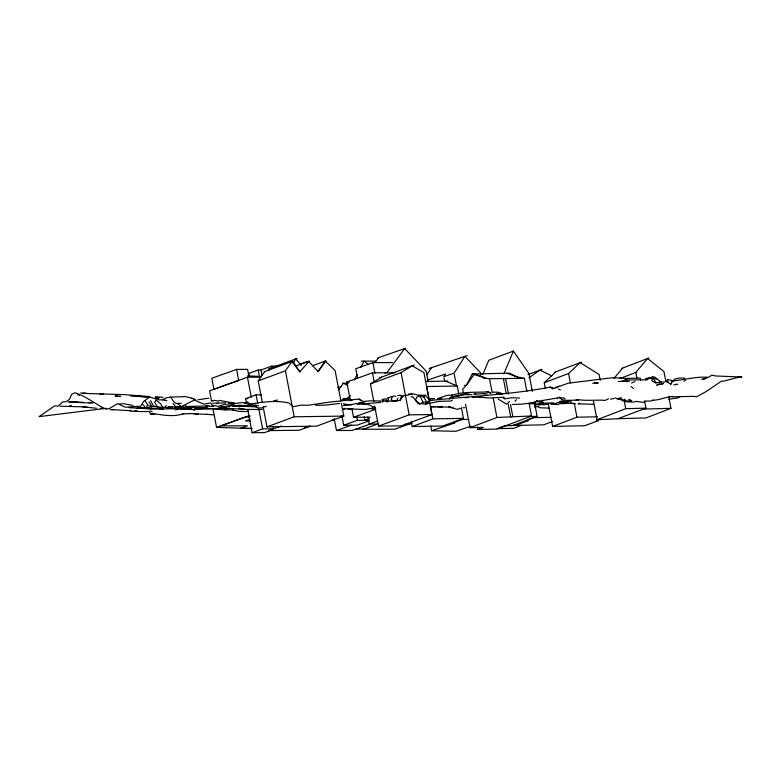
<?xml version="1.0" encoding="UTF-8"?>
<svg xmlns="http://www.w3.org/2000/svg" width="781" height="781" viewBox="0 0 781 781"><rect width="100%" height="100%" fill="white"/><g stroke="black" fill="none" stroke-linecap="round" stroke-linejoin="round"><path stroke-width="1.17" d="M388.879 397.578L387.727 401.825L385.921 401.61L387.21 398.066L394.054 395.977L395.879 396.338M392.423 396.66L391.076 399.892L394.854 401.249L400.145 400.253L401.336 396.192L413.852 393.995L417.786 395.127L425.255 395.245L429.989 400.546C470.074 396.133 510.735 394.815 550.283 387.103L554.237 388.342L568.158 383.207L611.796 377.809L623.004 378.004L629.359 381.509M670.83 384.223L672.304 381.655L673.935 380.982L667.97 379.537L666.593 381.528L670.83 384.223L671.943 380.825C684.351 380.113 696.037 376.227 708.504 377.33L711.813 375.163L715.689 375.973L741.95 377.018L740.144 376.774L723.401 381.255L721.605 381.069L706.024 391.662L696.447 396.797L694.514 396.445M482.834 374.48L488.799 360.266L513.39 351.069L528.981 373.601L532.378 391.427M503.774 374.031L513.39 351.069M449.407 399.179L450.325 397.129L457.51 395.762L453.956 396.641M429.462 401.454L430.399 399.481L428.623 399.423M397.988 398.134L396.563 400.936L392.892 401.249L370.467 400.799L363.155 401.502L358.977 399.071L329.758 402.069L308.036 405.261L300.568 405.183L293.422 406.745L288.99 403.016C276.728 400.253 264.046 401.746 251.921 403.836C244.873 402.488 236.77 401.551 230.59 405.915L224.996 404.304L218.338 406.276L214.687 405.612L213.018 406.071L210.665 402.957L203.851 404.119L194.274 400.087L181.426 406.53L177.346 403.552L175.51 403.191L173.382 401.268L170.824 397.07L165.738 398.066L162.555 399.823L159.041 399.892L149.698 397.021L143.519 401.532L140.873 406.13L125.243 407.223L117.531 403.679L109.633 408.404L106.265 409.185C95.438 404.451 86.3 396.201 74.976 392.765L71.745 394.298L69.216 399.462L67.683 400.663L66.121 401.698L62.636 401.903L58.165 406.11L54.602 405.876L39.05 416.624L106.343 408.317M354.398 379.956L357.073 374.724M360.822 367.412L363.497 362.179M526.843 391.301L524.373 378.365L518.115 377.379L509.212 373.181L472.28 373.972L466.364 385.355L462.664 389.202L463.338 392.697M268.644 370.526L269.875 368.417L297.083 358.44M293.256 363.106L295.687 358.957L301.232 365.44M325.911 360.812L318.043 371.58L308.602 361.291L296.136 365.908M426.846 374.802L431.415 367.714M464.91 356.361L454.073 373.181L443.774 376.667L445.473 374.031L427.793 380.025M382.319 402.244L383.852 399.96M318.043 371.58L325.218 361.066L335.098 370.497L340.897 400.897M262.26 402.088L258.208 380.874L264.788 371.59L292.69 361.261L299.777 371.834L300.47 371.58M258.208 380.874L285.426 370.809L291.996 361.525L299.777 371.834L309.296 361.037M338.671 389.836L343.425 383.237L347.76 385.414M400.145 400.253L403.103 396.211M375.075 362.423L378.58 357.659M429.989 400.546L426.758 402.069L423.839 397.031L425.255 395.245M614.032 378.307L622.652 368.105M619.968 378.521L635.832 372.41L647.586 358.489L663.967 371.6L665.773 381.079M509.563 401.473L506.547 404.109L498.141 399.062M515.011 401.268L516.475 399.696M166.226 405.603L164.762 407.135L163.083 407.555L153.623 406.237L151.973 406.823L147.97 405.368L145.129 400.741M545.382 388.587L544.259 382.68L555.808 371.854L581.503 362.15M544.259 382.68L568.597 373.484L580.156 362.657L599.115 374.48L600.228 380.327M244.853 403.679L246.347 402.293L248.094 402.254L246.2 402.615M195.553 406.403L194.049 407.75L191.97 406.608M667.97 379.537L664.758 382.192L660.999 381.997L655.894 382.934L651.764 380.796L652.799 376.979L654.546 376.95L660.999 381.997M342.176 399.667L343.738 398.642L347.389 398.242L350.63 395.723M528.952 377.76L539.925 370.126L551.796 375.866M146.418 406.432L147.97 405.368M344.255 408.453L342.693 409.488L345.28 408.443M452.443 400.067L450.871 401.073L439.742 401.268L425.586 404.07L421.808 403.806M373.806 401.502L370.448 383.901L381.606 377.106M370.448 383.901L401.102 372.615L412.251 365.811L423.966 372.674L429.218 400.204M683.814 381.304L685.396 380.396M411.109 397.002L412.827 396.797L418.04 403.523L419.885 403.982L423.087 402.303L426.758 402.069M579.727 403.055L578.125 403.875L593.296 404.285M423.839 397.031L419.856 395.694L416.644 397.285L415.443 400.243L419.885 403.982M183.799 413.52C173.919 417.318 162.897 415.014 152.793 413.559L150.958 414.242L148.927 411.323M608.614 398.7L605.207 400.389C596.098 399.696 586.765 401.063 577.764 399.589M425.586 404.07L428.994 402.44M680.544 396.445L678.933 397.217A45.776 19.271 83.8 0 1 673.886 398.447L668.77 399.325M534.233 402.313L537.65 400.721L532.564 402.811M180.577 408.941L175.169 409.879M659.506 384.047L656.714 385.072L663.665 383.569M627.104 379.986L645.682 379.781L651.012 377.916M452.111 395.147C463.807 391.408 476.732 392.599 488.916 391.847M631.604 382.983L635.06 381.587M707.059 377.897L701.875 379.468L705.263 378.785M621.334 368.612L648.904 357.981M593.501 401.229L597.026 419.739L625.718 408.678L645.946 408.131L644.628 401.19M668.712 396.484L670.977 408.326L646.043 417.942L617.898 418.704L645.946 408.131M618.581 418.684L597.026 419.739M554.461 372.361L555.808 371.854M465.554 404.353L470.006 427.666L496.931 417.474L531.549 415.98L529.079 403.055M477.328 427.139L477.777 429.491L483.361 427.383L470.006 427.666M531.549 415.98L496.95 429.081L477.777 429.491M548.311 403.953L552.597 426.416L576.934 417.22L597.485 416.8M600.696 419.036L596.401 420.666L598.275 420.627L584.696 425.752L552.597 426.416M527.976 374.626L541.946 369.364M505.795 425.372L497.146 428.632L513.537 428.31L521.581 425.274M527.546 419.797L533.169 417.669L550.956 417.318M552.753 421.408L543.683 424.835L512.531 425.46M505.336 425.713L512.541 425.586L537.143 416.39L534.643 403.318M411.284 421.769L412.202 426.533L432.801 418.86L463.426 418.362L461.376 407.584M463.426 418.362L442.827 426.035L412.202 426.533M264.095 371.844L264.788 371.59M312.751 365.674L325.218 361.066M379.527 377.867L414.33 365.039M263.158 406.803L266.985 426.846L294.193 416.781L343.796 416.097L341.336 403.23M343.796 416.097L316.578 426.162L266.985 426.846M374.695 406.198L378.502 426.143L409.156 414.848L431.961 414.565L429.677 402.596M431.961 414.565L401.307 425.86L378.502 426.143M268.488 368.925L269.875 368.417M310.438 426.143L299.133 430.282L268.674 430.604L281.394 425.977M246.513 403.347L245.624 398.652L256.119 394.835L261.645 394.786M247.86 410.396L252.117 432.703L262.611 428.886L273.662 428.789L273.213 426.446M270.06 430.595L264.534 432.606L252.117 432.703M557.409 398.017L535.854 401.571M624.644 399.14L626.294 400.926L630.082 401.249L631.731 400.653L629.574 399.667M260.678 377.194L247.47 377.223L209.581 390.832L211.378 400.272M212.949 408.522L216.552 427.383L249.852 415.424M236.584 369.393L211.797 378.268L213.906 389.309L238.683 380.425L236.584 369.393L247.587 369.364L248.846 375.993M276.435 366.104L271.808 366.113L260.932 370.009L258.179 370.009L248.885 373.347L249.305 375.554M392.374 362.569L372.888 362.599L355.765 368.72L357.561 378.111M350.396 400.79L346.803 382.007L372.498 372.82L395.235 372.791M337.851 387.659L341.258 386.439M249.959 419.358L245.498 420.959L250.281 420.949M351.958 409.01L353.529 417.23L375.866 409.244M341.873 415.648L343.699 425.225L357.356 420.334L369.55 420.315M334.19 418.548L336.465 430.507L351.274 425.206M369.462 418.694L364.922 420.324L364.249 416.751M369.569 420.715L357.054 425.196L343.699 425.225M370.653 423.858L352.153 430.477L336.465 430.507M378.024 423.898L363.077 429.257L394.825 429.199L411.802 423.117M344.441 408.766L365.362 409.498L374.236 407.77M538.089 404.421L534.751 405.349M300.597 364.005L306.474 361.945M377.848 357.913L405.388 348.297M384.896 373.123L387.161 372.332L404.656 348.551L426.201 371.18L428.242 381.889M303.946 428.134L309.471 426.201M367.851 416.927L369.208 424.024L377.145 421.252M411.919 423.136L408.522 424.327L404.948 424.298M262.826 407.428L266.321 406.227M555.994 387.259L559.489 386.058M429.15 368.476L467.165 355.599M430.682 425.996L431.6 430.761L454.796 422.902L452.589 422.863L462.889 419.368L468.922 419.495M470.972 426.192L455.958 431.278L431.6 430.761M653.453 400.165L650.827 401.053L645.135 401.034L643.427 402.352L635.793 401.366L634.162 402.078L628.451 401.912L624.634 401.414L618.513 398.622M166.861 407.877L172.162 406.911L168.628 406.823M554.237 388.342L552.577 388.821L550.283 387.103M193.991 409.888L197.525 408.893L193.991 409.888L188.182 408.746M460.995 395.596L462.664 395.137L457.354 395.996L459.169 395.801M356.878 403.328C352.553 404.695 347.76 405.28 343.406 403.689M620.007 398.847L618.142 399.316L615.057 397.822M460.409 408.502L456.856 409.351L448.87 406.53L450.774 407.282L437.311 406.637M674.023 379.302L679.255 378.014L684.761 378.111M256.207 406.452L233.441 406.335M479.915 397.217L489.472 397.968L502.486 397.344L504.721 398.788L511.975 397.773L519.677 398.066M548.76 403.953C544.455 405.495 540.11 403.289 535.649 404.031M191.111 408.287L187.528 409.049L189.256 408.853M439.83 398.544L441.529 398.193L437.916 398.788M610.469 399.198L614.051 398.456M382.016 399.579L385.599 398.857M534.155 402.615L521.659 404.177L512.307 404.47M363.966 402.527L356.751 403.718M437.565 398.632L446.693 395.498L452.785 394.913M530.572 403.328L535.922 402.664M346.823 404.929L343.22 405.564L344.938 405.339M562.545 402.371L568.07 401.541L565.317 401.785M673.73 384.896L677.342 384.281L675.604 384.389M273.858 400.692L277.46 400.077M560.973 402.293L563.374 401.883M362.228 402.664L358.782 403.035M645.653 378.551L652.799 376.979L655.894 382.934M550.976 404.197L556.355 403.64M575.87 400.087L578.282 399.716M372.596 408.356L370.877 408.6L374.743 409.322M559.196 402.235L561.617 401.883M571.467 400.936L567.846 401.444L569.564 401.229M208.8 398.164L197.935 399.755M339.647 403.474L325.072 405.134L315.69 405.319M534.536 407.067L538.168 406.569M483.175 393.692L473.852 394.171L475.795 394.073M343.689 408.648L345.505 408.414M352.075 404.773L346.647 405.085M85.949 406.54L83.216 406.881L96.61 408.258M262.152 409.566L243.897 409.332L219.725 407.877L226.178 407.545M559.977 401.346L563.618 400.956M555.584 403.426L551.054 403.552L556.931 404.568L560.494 403.699L571.585 403.289M182.861 413.989L190.222 413.539M408.385 394.093L412.046 393.741M492.704 392.189L498.395 392.208M671.953 396.826L694.397 396.338M481.682 397.246L472.28 397.295M210.04 408.863L195.66 409.42M541.887 404.831L547.296 404.412M209.62 406.364L205.764 405.661L209.62 406.364L213.291 406.052M191.491 409.215L180.567 409.439M195.201 409.166L198.872 408.873M83.489 402.283L79.818 402.557L91.065 402.967M119.552 403.992L123.222 403.709L132.955 405.378M225.748 402.908L212.676 403.201M207.59 405.983L187.098 406.462M658.344 384.408L662.015 384.135M541.34 402.332L543.283 402.195L537.738 401.873M258.589 405.788L249.266 405.193L253.015 405.319L232.523 405.759M378.853 402.498L380.591 402.391L357.493 404.421M219.725 407.877L221.667 407.741L217.987 407.955M622.057 381.187L625.727 380.933M397.695 395.557L401.375 395.313M248.797 411.255C243.311 411.636 237.688 411.812 232.601 409.781M569.261 400.682L567.318 400.809L570.999 400.604M163.229 409.059L150.313 409.098L139.672 408.072M160.71 408.268L153.271 408.307M244.228 408.922L238.625 408.278L240.45 408.658M538.421 405.075L540.159 404.958M140.004 407.565L149.435 407.702M179.532 408.287L190.32 407.887M110.101 409.81L113.792 409.595M348.082 409.029L352.797 408.834M592.662 383.217L598.295 382.944L594.546 382.836M569.017 403.338L572.707 403.133M86.427 393.194L82.737 393.39L124.54 394.62L149.62 396.563M75.825 402.205L81.566 402.479L70.095 401.942L77.592 402.215L73.863 402.186M342.947 399.14L350.435 399.355L351.958 400.497M366.348 403.67L362.667 403.875L364.61 403.767M532.554 403.465L528.874 403.66L533.608 403.621M645.682 379.781L647.625 379.683M207.443 414.428L188.446 413.491M578.692 400.126L565.61 400.36L561.734 399.56L559.381 396.992M263.138 408.024L257.418 407.838L253.942 405.202M617.761 398.427L621.451 398.251L619.675 398.134M217.362 408.531L210.85 408.531L218.573 408.893M672.9 396.377C665.988 396.894 659.369 400.214 652.438 400.282M136.802 408.18L148.009 408.375L142.542 408.473L146.232 408.317M186.727 408.033L181.085 408.248M69.675 405.788L71.52 405.71M188.485 408.004L190.232 407.936M464.91 397.656L468.6 397.509M101.667 393.936L99.919 393.995L103.619 393.868M553.231 402.869L540.179 403.299M557.302 397.988L562.955 397.812L565.112 398.818M431.581 398.691L434.353 398.583M181.592 407.038L176.125 407.096L179.659 407.174M623.55 378.502L640.215 378.053L640.654 380.367M539.378 404.06L543.078 403.953L541.321 403.953M643.515 409.078L670.977 408.326M170.824 397.07L185.839 396.631L193.883 398.72M431.649 406.764L435.359 406.676M463.016 407.76L464.871 407.721M483.39 378.121L489.531 378.697L524.373 378.365M520.312 377.33L518.115 377.379L507.015 373.23M464.168 385.404L466.364 385.355L474.487 373.923L485.587 378.072L472.29 373.972M239.894 405.378L237.941 405.417L241.651 405.349M138.559 408.141L129.07 407.721M183.437 407.457L190.886 407.457L188.924 407.467M150.958 414.242L154.667 414.174M190.115 407.887L184.531 407.867M425.674 381.46L447.864 381.099M426.641 386.546L457.266 386.039L458.857 394.425M68.142 402.02L71.852 401.961L70.095 401.942M220.369 406.647L229.78 406.657M182.373 407.926L189.939 408.033M194.674 408.541L202.103 408.443L196.607 408.365M528.737 416.537L537.143 416.39M525.74 420.656L528.268 420.608L515.753 425.294L513.224 425.333M176.857 407.741L180.616 407.955L175.139 407.975M430.887 406.657L442.358 407.165L440.552 406.94M430.438 398.622L434.148 398.574M174.339 406.979L170.629 407.018L172.386 407.008M485.128 393.634L483.371 393.653L487.159 394.014M245.624 398.652L247.88 398.632M233.48 410.064L223.991 409.625L227.671 409.439L222.263 409.83L219.285 408.824M179.425 407.028L177.668 407.038L185.175 407.37L181.212 407.155M361.261 361.134L375.798 361.115M346.803 382.007L349.205 381.997M342.732 383.237L348.287 383.227M556.902 402.635L558.864 402.635M177.512 403.357L181.231 403.357M250.066 416.966L245.664 416.976L220.877 425.86L247.431 425.801L240.782 428.183L252.107 428.544L216.552 427.383M353.529 417.23L370.282 417.21M356.146 429.052L363.673 429.042M207.346 408.151L195.143 408.151M187.85 407.877L183.916 407.858L191.394 407.994L189.422 407.946M562.642 401.854L568.363 402.01L566.469 401.844M198.647 408.072L202.377 408.092M180.177 407.741L174.651 407.526M331.945 420.012L333.809 420.022M369.208 424.024L378.736 424.093M177.102 407.965L186.327 408.043M216.63 403.367L218.495 403.386M251.033 405.241L247.304 405.193L249.071 405.222M196.09 408.16L220.144 408.99M192.311 407.867L186.757 407.457M143.743 407.643L141.771 407.604L145.52 407.76M256.49 406.881L247.011 406.491M174.905 407.78L180.616 407.955M138.286 407.78L144.026 408.092L140.219 407.662M213.213 414.867L206.594 414.311M163.092 397.304L155.331 396.738M60.147 406.218L86.75 406.95L82.112 406.51M195.367 408.971L199.116 409.078L197.329 408.961M649.109 378.238L656.684 378.912M452.043 396.933L453.82 396.982M575.617 403.836L570.774 403.396M184.98 407.409L188.729 407.545M184.336 407.936L188.084 408.063M159.705 409.029L174.534 408.697L172.533 408.502M185.878 407.867L176.633 407.614M147.492 407.819L151.25 407.965M213.037 400.858L211.065 400.78L214.707 400.389L218.592 401.229M247.577 375.827L260.747 376.491M450.09 407.594L452.912 407.741M496.286 393.604L502.076 394.122M165.406 407.321L171.156 407.643L167.368 407.311M539.544 403.875L542.365 404.021M469.322 394.815L462.752 394.522L459.248 395.635L466.589 394.044L462.928 394.376L468.112 393.888L472.027 394.854M138.022 396.455L147.56 397.119M149.991 408.502L151.983 408.619M136.011 396.192L130.212 395.625L147.306 396.865M252.458 406.305L250.672 406.179L256.256 406.179M148.273 411.528L138.872 411.548L134.976 410.679L136.812 411.05L133.151 411.372L129.246 410.425L131.062 410.718L112.025 409.595M80.697 392.98L84.485 393.292M232.494 404.167L228.911 403.855M89.239 402.605L93.027 402.937M531.715 403.396L534.555 403.65M549.102 408.121L540.569 407.799L538.441 406.969M234.681 403.26L219.031 400.331M618.396 381.538L623.804 381.108L627.641 381.743M498.581 392.648L500.475 392.853L502.193 394.063M157.098 397.841L159.109 398.066L155.302 397.636M364.112 403.386L366.963 403.709M100.339 408.268L102.35 408.512M227.984 403.289L231.801 403.767M163.014 400.106L166.841 400.673L164.976 400.126M142.376 408.112L144.29 408.404M195.963 413.823L194.147 413.539L197.983 414.164M231.918 405.964L239.308 406.208L235.374 405.632M621.93 399.667L623.96 400.018M666.593 381.528L668.643 381.968M230.932 402.352L234.847 403.367M254.889 404.861L256.744 405.359M150.245 411.031L152.236 411.714M77.485 394.571L79.594 395.342M558.327 389.182L560.436 389.963M486.914 391.681L490.937 393.224L488.818 392.404M191.706 398.261L195.719 399.804M445.707 381.138L457.266 386.039M365.889 403.445L375.183 407.721M185.38 405.7L188.485 407.311M364.034 361.134L367.939 363.985M358.977 399.071L361.271 400.838M631.136 386.536L633.469 388.508M347.389 398.242L348.834 399.667M142.23 403.982L144.67 406.491M465.72 357.22L480.432 372.635L480.891 375.007M173.04 403.338L175.647 406.706M628.754 399.423L630.082 401.249M163.083 407.555L160.349 403.533L155.966 400.087L154.618 402.244L157.508 407.106M149.064 401.873L151.973 406.823M503.667 396.924L504.721 398.788M150.596 400.663L153.623 406.237M419.856 395.694L423.087 402.303M635.832 372.41L636.886 377.906M624.175 400.585L625.718 408.678M568.597 373.484L570.403 382.944M574.23 403.035L576.934 417.22M505.6 378.756L508.519 394.054M510.54 404.636L512.785 416.4M503.335 378.404L506.254 393.673M508.265 404.246L510.735 417.171M489.531 378.697L492.225 392.794M493.123 397.5L496.931 417.474M454.298 374.363L456.329 385.023M443.998 377.848L444.682 381.401M426.865 387.737L428.925 398.515M430.516 406.891L432.801 418.86M401.102 372.615L409.156 414.848M372.888 362.599L374.909 373.172M372.498 372.82L374.06 381.04M356.683 416.771L357.356 420.334M285.426 370.809L294.193 416.781M271.808 366.113L272.227 368.32M260.932 370.009L261.986 375.524M258.179 370.009L259.233 375.534M256.119 394.835L257.681 403.045M258.804 408.922L262.611 428.886M247.47 377.223L251.297 397.275M200.571 408.58L196.9 408.853L200.571 408.58M563.931 401.483L560.27 401.834L563.931 401.483M207.766 408.287L200.336 408.385L207.766 408.287M116.759 396.074L115.002 396.074L120.762 396.455L116.759 396.074"/></g></svg>
